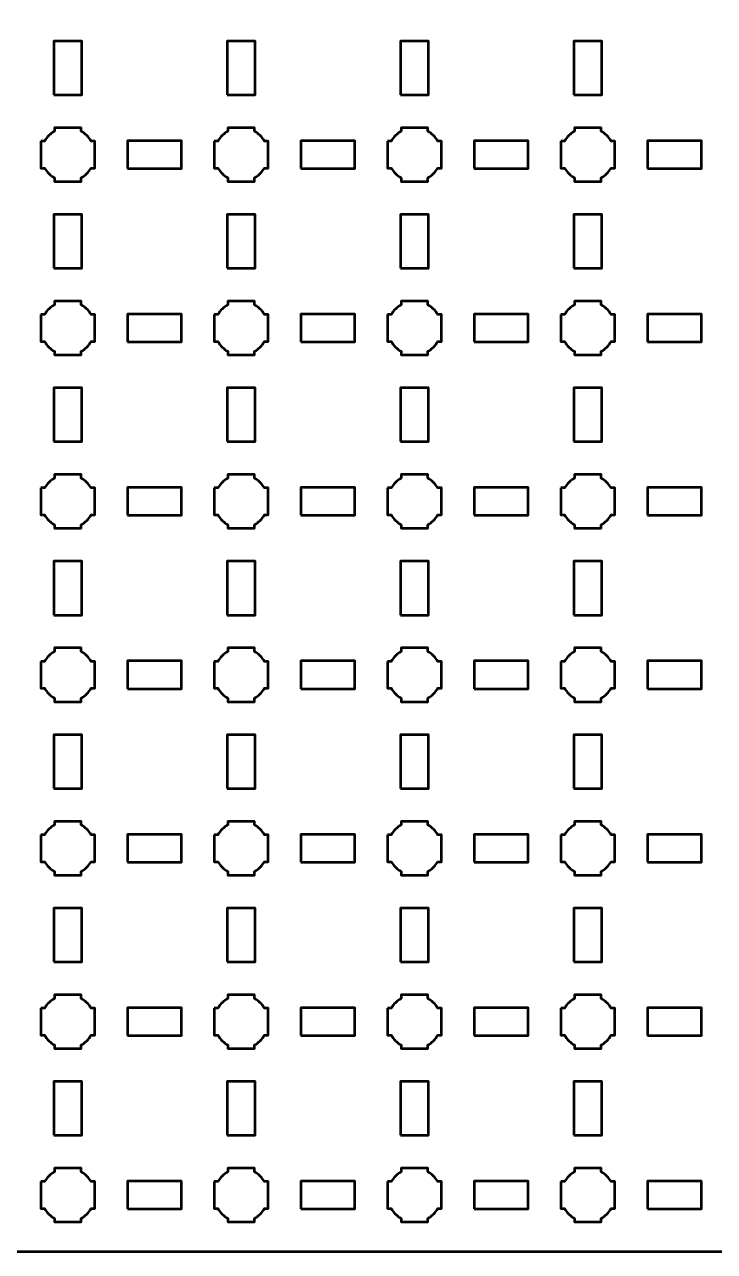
# Model space of a CAD drawing. Header units: centimetres. Extents: x -40.1 to 19.1, y -44.5 to 14.8.
# Drawn here: x 4 to 11.96, y -44.5 to -30.35 of the extents above; entities that cross this region are included whole.
import ezdxf

# ---------------------------------------------------------------- set-up
doc = ezdxf.new("R2010")
doc.units = ezdxf.units.CM
doc.header["$MEASUREMENT"] = 0
doc.layers.add('Layer 1', color=7, linetype='Continuous')

msp = doc.modelspace()

# ---------------------------------------------------------------- linework, layer by layer
at = {"layer": 'Layer 1', "color": 250, "lineweight": 53}
for points in [[(4.34, -31.16), (4.66, -31.16), (4.66, -30.54), (4.34, -30.54), (4.34, -31.16)], [(6.34, -31.16), (6.66, -31.16), (6.66, -30.54), (6.34, -30.54), (6.34, -31.16)], [(8.34, -31.16), (8.66, -31.16), (8.66, -30.54), (8.34, -30.54), (8.34, -31.16)], [(10.34, -31.16), (10.66, -31.16), (10.66, -30.54), (10.34, -30.54), (10.34, -31.16)], [(5.19, -32.01), (5.81, -32.01), (5.81, -31.69), (5.19, -31.69), (5.19, -32.01)], [(7.19, -32.01), (7.81, -32.01), (7.81, -31.69), (7.19, -31.69), (7.19, -32.01)], [(9.19, -32.01), (9.81, -32.01), (9.81, -31.69), (9.19, -31.69), (9.19, -32.01)], [(11.19, -32.01), (11.81, -32.01), (11.81, -31.69), (11.19, -31.69), (11.19, -32.01)], [(4.34, -33.16), (4.66, -33.16), (4.66, -32.54), (4.34, -32.54), (4.34, -33.16)], [(6.34, -33.16), (6.66, -33.16), (6.66, -32.54), (6.34, -32.54), (6.34, -33.16)], [(8.34, -33.16), (8.66, -33.16), (8.66, -32.54), (8.34, -32.54), (8.34, -33.16)], [(10.34, -33.16), (10.66, -33.16), (10.66, -32.54), (10.34, -32.54), (10.34, -33.16)], [(5.19, -34.01), (5.81, -34.01), (5.81, -33.69), (5.19, -33.69), (5.19, -34.01)], [(7.19, -34.01), (7.81, -34.01), (7.81, -33.69), (7.19, -33.69), (7.19, -34.01)], [(9.19, -34.01), (9.81, -34.01), (9.81, -33.69), (9.19, -33.69), (9.19, -34.01)], [(11.19, -34.01), (11.81, -34.01), (11.81, -33.69), (11.19, -33.69), (11.19, -34.01)], [(4.34, -35.16), (4.66, -35.16), (4.66, -34.54), (4.34, -34.54), (4.34, -35.16)], [(6.34, -35.16), (6.66, -35.16), (6.66, -34.54), (6.34, -34.54), (6.34, -35.16)], [(8.34, -35.16), (8.66, -35.16), (8.66, -34.54), (8.34, -34.54), (8.34, -35.16)], [(10.34, -35.16), (10.66, -35.16), (10.66, -34.54), (10.34, -34.54), (10.34, -35.16)], [(5.19, -36.01), (5.81, -36.01), (5.81, -35.69), (5.19, -35.69), (5.19, -36.01)], [(7.19, -36.01), (7.81, -36.01), (7.81, -35.69), (7.19, -35.69), (7.19, -36.01)], [(9.19, -36.01), (9.81, -36.01), (9.81, -35.69), (9.19, -35.69), (9.19, -36.01)], [(11.19, -36.01), (11.81, -36.01), (11.81, -35.69), (11.19, -35.69), (11.19, -36.01)], [(4.34, -37.16), (4.66, -37.16), (4.66, -36.54), (4.34, -36.54), (4.34, -37.16)], [(6.34, -37.16), (6.66, -37.16), (6.66, -36.54), (6.34, -36.54), (6.34, -37.16)], [(8.34, -37.16), (8.66, -37.16), (8.66, -36.54), (8.34, -36.54), (8.34, -37.16)], [(10.34, -37.16), (10.66, -37.16), (10.66, -36.54), (10.34, -36.54), (10.34, -37.16)], [(5.19, -38.01), (5.81, -38.01), (5.81, -37.69), (5.19, -37.69), (5.19, -38.01)], [(7.19, -38.01), (7.81, -38.01), (7.81, -37.69), (7.19, -37.69), (7.19, -38.01)], [(9.19, -38.01), (9.81, -38.01), (9.81, -37.69), (9.19, -37.69), (9.19, -38.01)], [(11.19, -38.01), (11.81, -38.01), (11.81, -37.69), (11.19, -37.69), (11.19, -38.01)], [(4.34, -39.16), (4.66, -39.16), (4.66, -38.54), (4.34, -38.54), (4.34, -39.16)], [(6.34, -39.16), (6.66, -39.16), (6.66, -38.54), (6.34, -38.54), (6.34, -39.16)], [(8.34, -39.16), (8.66, -39.16), (8.66, -38.54), (8.34, -38.54), (8.34, -39.16)], [(10.34, -39.16), (10.66, -39.16), (10.66, -38.54), (10.34, -38.54), (10.34, -39.16)], [(5.19, -40.01), (5.81, -40.01), (5.81, -39.69), (5.19, -39.69), (5.19, -40.01)], [(7.19, -40.01), (7.81, -40.01), (7.81, -39.69), (7.19, -39.69), (7.19, -40.01)], [(9.19, -40.01), (9.81, -40.01), (9.81, -39.69), (9.19, -39.69), (9.19, -40.01)], [(11.19, -40.01), (11.81, -40.01), (11.81, -39.69), (11.19, -39.69), (11.19, -40.01)], [(4.34, -41.16), (4.66, -41.16), (4.66, -40.54), (4.34, -40.54), (4.34, -41.16)], [(6.34, -41.16), (6.66, -41.16), (6.66, -40.54), (6.34, -40.54), (6.34, -41.16)], [(8.34, -41.16), (8.66, -41.16), (8.66, -40.54), (8.34, -40.54), (8.34, -41.16)], [(10.34, -41.16), (10.66, -41.16), (10.66, -40.54), (10.34, -40.54), (10.34, -41.16)], [(5.19, -42.01), (5.81, -42.01), (5.81, -41.69), (5.19, -41.69), (5.19, -42.01)], [(7.19, -42.01), (7.81, -42.01), (7.81, -41.69), (7.19, -41.69), (7.19, -42.01)], [(9.19, -42.01), (9.81, -42.01), (9.81, -41.69), (9.19, -41.69), (9.19, -42.01)], [(11.19, -42.01), (11.81, -42.01), (11.81, -41.69), (11.19, -41.69), (11.19, -42.01)], [(4.34, -43.16), (4.66, -43.16), (4.66, -42.54), (4.34, -42.54), (4.34, -43.16)], [(6.34, -43.16), (6.66, -43.16), (6.66, -42.54), (6.34, -42.54), (6.34, -43.16)], [(8.34, -43.16), (8.66, -43.16), (8.66, -42.54), (8.34, -42.54), (8.34, -43.16)], [(10.34, -43.16), (10.66, -43.16), (10.66, -42.54), (10.34, -42.54), (10.34, -43.16)], [(5.19, -44.01), (5.81, -44.01), (5.81, -43.69), (5.19, -43.69), (5.19, -44.01)], [(7.19, -44.01), (7.81, -44.01), (7.81, -43.69), (7.19, -43.69), (7.19, -44.01)], [(9.19, -44.01), (9.81, -44.01), (9.81, -43.69), (9.19, -43.69), (9.19, -44.01)], [(11.19, -44.01), (11.81, -44.01), (11.81, -43.69), (11.19, -43.69), (11.19, -44.01)]]:
    msp.add_lwpolyline(points, close=True, dxfattribs=at)
msp.add_open_spline([(-40.15, -44), (-40.15, -44), (-40.15, 14.3), (-40.15, 14.3), (-40.15, 14.3), (-40.15, 14.57609), (-39.92609, 14.8), (-39.65, 14.8), (-39.65, 14.8), (-39.65, 14.8), (18.65, 14.8), (18.65, 14.8), (18.65, 14.8), (18.92609, 14.8), (19.15, 14.57609), (19.15, 14.3), (19.15, 14.3), (19.15, 14.3), (19.15, -44), (19.15, -44), (19.15, -44), (19.15, -44.27609), (18.92609, -44.5), (18.65, -44.5), (18.65, -44.5), (18.65, -44.5), (-39.65, -44.5), (-39.65, -44.5), (-39.65, -44.5), (-39.92609, -44.5), (-40.15, -44.27609), (-40.15, -44)], degree=3, knots=[0, 0, 0, 0, 0.125, 0.125, 0.125, 0.125, 0.25, 0.25, 0.25, 0.25, 0.375, 0.375, 0.375, 0.375, 0.5, 0.5, 0.5, 0.5, 0.625, 0.625, 0.625, 0.625, 0.75, 0.75, 0.75, 0.75, 0.875, 0.875, 0.875, 0.875, 1, 1, 1, 1], dxfattribs=at)
at = {"layer": 'Layer 1', "lineweight": 53}
for points in [[(4.19, -31.695), (4.19, -31.695), (4.23149, -31.695), (4.23149, -31.695), (4.23149, -31.695), (4.25872, -31.64795), (4.29795, -31.60872), (4.345, -31.58149), (4.345, -31.58149), (4.345, -31.58149), (4.345, -31.54), (4.345, -31.54), (4.345, -31.54), (4.345, -31.54), (4.5, -31.54), (4.5, -31.54), (4.5, -31.54), (4.5, -31.54), (4.655, -31.54), (4.655, -31.54), (4.655, -31.54), (4.655, -31.54), (4.655, -31.58149), (4.655, -31.58149), (4.655, -31.58149), (4.70205, -31.60872), (4.74128, -31.64795), (4.76851, -31.695), (4.76851, -31.695), (4.76851, -31.695), (4.81, -31.695), (4.81, -31.695), (4.81, -31.695), (4.81, -31.695), (4.81, -31.85), (4.81, -31.85), (4.81, -31.85), (4.81, -31.85), (4.81, -32.005), (4.81, -32.005), (4.81, -32.005), (4.81, -32.005), (4.76851, -32.005), (4.76851, -32.005), (4.76851, -32.005), (4.74128, -32.05205), (4.70205, -32.09128), (4.655, -32.11851), (4.655, -32.11851), (4.655, -32.11851), (4.655, -32.16), (4.655, -32.16), (4.655, -32.16), (4.655, -32.16), (4.5, -32.16), (4.5, -32.16), (4.5, -32.16), (4.5, -32.16), (4.345, -32.16), (4.345, -32.16), (4.345, -32.16), (4.345, -32.16), (4.345, -32.11851), (4.345, -32.11851), (4.345, -32.11851), (4.29795, -32.09128), (4.25872, -32.05205), (4.23149, -32.005), (4.23149, -32.005), (4.23149, -32.005), (4.19, -32.005), (4.19, -32.005), (4.19, -32.005), (4.19, -32.005), (4.19, -31.85), (4.19, -31.85), (4.19, -31.85), (4.19, -31.85), (4.19, -31.695), (4.19, -31.695)], [(6.19, -31.695), (6.19, -31.695), (6.23149, -31.695), (6.23149, -31.695), (6.23149, -31.695), (6.25872, -31.64795), (6.29795, -31.60872), (6.345, -31.58149), (6.345, -31.58149), (6.345, -31.58149), (6.345, -31.54), (6.345, -31.54), (6.345, -31.54), (6.345, -31.54), (6.5, -31.54), (6.5, -31.54), (6.5, -31.54), (6.5, -31.54), (6.655, -31.54), (6.655, -31.54), (6.655, -31.54), (6.655, -31.54), (6.655, -31.58149), (6.655, -31.58149), (6.655, -31.58149), (6.70205, -31.60872), (6.74128, -31.64795), (6.76851, -31.695), (6.76851, -31.695), (6.76851, -31.695), (6.81, -31.695), (6.81, -31.695), (6.81, -31.695), (6.81, -31.695), (6.81, -31.85), (6.81, -31.85), (6.81, -31.85), (6.81, -31.85), (6.81, -32.005), (6.81, -32.005), (6.81, -32.005), (6.81, -32.005), (6.76851, -32.005), (6.76851, -32.005), (6.76851, -32.005), (6.74128, -32.05205), (6.70205, -32.09128), (6.655, -32.11851), (6.655, -32.11851), (6.655, -32.11851), (6.655, -32.16), (6.655, -32.16), (6.655, -32.16), (6.655, -32.16), (6.5, -32.16), (6.5, -32.16), (6.5, -32.16), (6.5, -32.16), (6.345, -32.16), (6.345, -32.16), (6.345, -32.16), (6.345, -32.16), (6.345, -32.11851), (6.345, -32.11851), (6.345, -32.11851), (6.29795, -32.09128), (6.25872, -32.05205), (6.23149, -32.005), (6.23149, -32.005), (6.23149, -32.005), (6.19, -32.005), (6.19, -32.005), (6.19, -32.005), (6.19, -32.005), (6.19, -31.85), (6.19, -31.85), (6.19, -31.85), (6.19, -31.85), (6.19, -31.695), (6.19, -31.695)], [(8.19, -31.695), (8.19, -31.695), (8.23149, -31.695), (8.23149, -31.695), (8.23149, -31.695), (8.25872, -31.64795), (8.29795, -31.60872), (8.345, -31.58149), (8.345, -31.58149), (8.345, -31.58149), (8.345, -31.54), (8.345, -31.54), (8.345, -31.54), (8.345, -31.54), (8.5, -31.54), (8.5, -31.54), (8.5, -31.54), (8.5, -31.54), (8.655, -31.54), (8.655, -31.54), (8.655, -31.54), (8.655, -31.54), (8.655, -31.58149), (8.655, -31.58149), (8.655, -31.58149), (8.70205, -31.60872), (8.74128, -31.64795), (8.76851, -31.695), (8.76851, -31.695), (8.76851, -31.695), (8.81, -31.695), (8.81, -31.695), (8.81, -31.695), (8.81, -31.695), (8.81, -31.85), (8.81, -31.85), (8.81, -31.85), (8.81, -31.85), (8.81, -32.005), (8.81, -32.005), (8.81, -32.005), (8.81, -32.005), (8.76851, -32.005), (8.76851, -32.005), (8.76851, -32.005), (8.74128, -32.05205), (8.70205, -32.09128), (8.655, -32.11851), (8.655, -32.11851), (8.655, -32.11851), (8.655, -32.16), (8.655, -32.16), (8.655, -32.16), (8.655, -32.16), (8.5, -32.16), (8.5, -32.16), (8.5, -32.16), (8.5, -32.16), (8.345, -32.16), (8.345, -32.16), (8.345, -32.16), (8.345, -32.16), (8.345, -32.11851), (8.345, -32.11851), (8.345, -32.11851), (8.29795, -32.09128), (8.25872, -32.05205), (8.23149, -32.005), (8.23149, -32.005), (8.23149, -32.005), (8.19, -32.005), (8.19, -32.005), (8.19, -32.005), (8.19, -32.005), (8.19, -31.85), (8.19, -31.85), (8.19, -31.85), (8.19, -31.85), (8.19, -31.695), (8.19, -31.695)], [(10.19, -31.695), (10.19, -31.695), (10.23149, -31.695), (10.23149, -31.695), (10.23149, -31.695), (10.25872, -31.64795), (10.29795, -31.60872), (10.345, -31.58149), (10.345, -31.58149), (10.345, -31.58149), (10.345, -31.54), (10.345, -31.54), (10.345, -31.54), (10.345, -31.54), (10.5, -31.54), (10.5, -31.54), (10.5, -31.54), (10.5, -31.54), (10.655, -31.54), (10.655, -31.54), (10.655, -31.54), (10.655, -31.54), (10.655, -31.58149), (10.655, -31.58149), (10.655, -31.58149), (10.70205, -31.60872), (10.74128, -31.64795), (10.76851, -31.695), (10.76851, -31.695), (10.76851, -31.695), (10.81, -31.695), (10.81, -31.695), (10.81, -31.695), (10.81, -31.695), (10.81, -31.85), (10.81, -31.85), (10.81, -31.85), (10.81, -31.85), (10.81, -32.005), (10.81, -32.005), (10.81, -32.005), (10.81, -32.005), (10.76851, -32.005), (10.76851, -32.005), (10.76851, -32.005), (10.74128, -32.05205), (10.70205, -32.09128), (10.655, -32.11851), (10.655, -32.11851), (10.655, -32.11851), (10.655, -32.16), (10.655, -32.16), (10.655, -32.16), (10.655, -32.16), (10.5, -32.16), (10.5, -32.16), (10.5, -32.16), (10.5, -32.16), (10.345, -32.16), (10.345, -32.16), (10.345, -32.16), (10.345, -32.16), (10.345, -32.11851), (10.345, -32.11851), (10.345, -32.11851), (10.29795, -32.09128), (10.25872, -32.05205), (10.23149, -32.005), (10.23149, -32.005), (10.23149, -32.005), (10.19, -32.005), (10.19, -32.005), (10.19, -32.005), (10.19, -32.005), (10.19, -31.85), (10.19, -31.85), (10.19, -31.85), (10.19, -31.85), (10.19, -31.695), (10.19, -31.695)], [(4.19, -33.695), (4.19, -33.695), (4.23149, -33.695), (4.23149, -33.695), (4.23149, -33.695), (4.25872, -33.64795), (4.29795, -33.60872), (4.345, -33.58149), (4.345, -33.58149), (4.345, -33.58149), (4.345, -33.54), (4.345, -33.54), (4.345, -33.54), (4.345, -33.54), (4.5, -33.54), (4.5, -33.54), (4.5, -33.54), (4.5, -33.54), (4.655, -33.54), (4.655, -33.54), (4.655, -33.54), (4.655, -33.54), (4.655, -33.58149), (4.655, -33.58149), (4.655, -33.58149), (4.70205, -33.60872), (4.74128, -33.64795), (4.76851, -33.695), (4.76851, -33.695), (4.76851, -33.695), (4.81, -33.695), (4.81, -33.695), (4.81, -33.695), (4.81, -33.695), (4.81, -33.85), (4.81, -33.85), (4.81, -33.85), (4.81, -33.85), (4.81, -34.005), (4.81, -34.005), (4.81, -34.005), (4.81, -34.005), (4.76851, -34.005), (4.76851, -34.005), (4.76851, -34.005), (4.74128, -34.05205), (4.70205, -34.09128), (4.655, -34.11851), (4.655, -34.11851), (4.655, -34.11851), (4.655, -34.16), (4.655, -34.16), (4.655, -34.16), (4.655, -34.16), (4.5, -34.16), (4.5, -34.16), (4.5, -34.16), (4.5, -34.16), (4.345, -34.16), (4.345, -34.16), (4.345, -34.16), (4.345, -34.16), (4.345, -34.11851), (4.345, -34.11851), (4.345, -34.11851), (4.29795, -34.09128), (4.25872, -34.05205), (4.23149, -34.005), (4.23149, -34.005), (4.23149, -34.005), (4.19, -34.005), (4.19, -34.005), (4.19, -34.005), (4.19, -34.005), (4.19, -33.85), (4.19, -33.85), (4.19, -33.85), (4.19, -33.85), (4.19, -33.695), (4.19, -33.695)], [(6.19, -33.695), (6.19, -33.695), (6.23149, -33.695), (6.23149, -33.695), (6.23149, -33.695), (6.25872, -33.64795), (6.29795, -33.60872), (6.345, -33.58149), (6.345, -33.58149), (6.345, -33.58149), (6.345, -33.54), (6.345, -33.54), (6.345, -33.54), (6.345, -33.54), (6.5, -33.54), (6.5, -33.54), (6.5, -33.54), (6.5, -33.54), (6.655, -33.54), (6.655, -33.54), (6.655, -33.54), (6.655, -33.54), (6.655, -33.58149), (6.655, -33.58149), (6.655, -33.58149), (6.70205, -33.60872), (6.74128, -33.64795), (6.76851, -33.695), (6.76851, -33.695), (6.76851, -33.695), (6.81, -33.695), (6.81, -33.695), (6.81, -33.695), (6.81, -33.695), (6.81, -33.85), (6.81, -33.85), (6.81, -33.85), (6.81, -33.85), (6.81, -34.005), (6.81, -34.005), (6.81, -34.005), (6.81, -34.005), (6.76851, -34.005), (6.76851, -34.005), (6.76851, -34.005), (6.74128, -34.05205), (6.70205, -34.09128), (6.655, -34.11851), (6.655, -34.11851), (6.655, -34.11851), (6.655, -34.16), (6.655, -34.16), (6.655, -34.16), (6.655, -34.16), (6.5, -34.16), (6.5, -34.16), (6.5, -34.16), (6.5, -34.16), (6.345, -34.16), (6.345, -34.16), (6.345, -34.16), (6.345, -34.16), (6.345, -34.11851), (6.345, -34.11851), (6.345, -34.11851), (6.29795, -34.09128), (6.25872, -34.05205), (6.23149, -34.005), (6.23149, -34.005), (6.23149, -34.005), (6.19, -34.005), (6.19, -34.005), (6.19, -34.005), (6.19, -34.005), (6.19, -33.85), (6.19, -33.85), (6.19, -33.85), (6.19, -33.85), (6.19, -33.695), (6.19, -33.695)], [(8.19, -33.695), (8.19, -33.695), (8.23149, -33.695), (8.23149, -33.695), (8.23149, -33.695), (8.25872, -33.64795), (8.29795, -33.60872), (8.345, -33.58149), (8.345, -33.58149), (8.345, -33.58149), (8.345, -33.54), (8.345, -33.54), (8.345, -33.54), (8.345, -33.54), (8.5, -33.54), (8.5, -33.54), (8.5, -33.54), (8.5, -33.54), (8.655, -33.54), (8.655, -33.54), (8.655, -33.54), (8.655, -33.54), (8.655, -33.58149), (8.655, -33.58149), (8.655, -33.58149), (8.70205, -33.60872), (8.74128, -33.64795), (8.76851, -33.695), (8.76851, -33.695), (8.76851, -33.695), (8.81, -33.695), (8.81, -33.695), (8.81, -33.695), (8.81, -33.695), (8.81, -33.85), (8.81, -33.85), (8.81, -33.85), (8.81, -33.85), (8.81, -34.005), (8.81, -34.005), (8.81, -34.005), (8.81, -34.005), (8.76851, -34.005), (8.76851, -34.005), (8.76851, -34.005), (8.74128, -34.05205), (8.70205, -34.09128), (8.655, -34.11851), (8.655, -34.11851), (8.655, -34.11851), (8.655, -34.16), (8.655, -34.16), (8.655, -34.16), (8.655, -34.16), (8.5, -34.16), (8.5, -34.16), (8.5, -34.16), (8.5, -34.16), (8.345, -34.16), (8.345, -34.16), (8.345, -34.16), (8.345, -34.16), (8.345, -34.11851), (8.345, -34.11851), (8.345, -34.11851), (8.29795, -34.09128), (8.25872, -34.05205), (8.23149, -34.005), (8.23149, -34.005), (8.23149, -34.005), (8.19, -34.005), (8.19, -34.005), (8.19, -34.005), (8.19, -34.005), (8.19, -33.85), (8.19, -33.85), (8.19, -33.85), (8.19, -33.85), (8.19, -33.695), (8.19, -33.695)], [(10.19, -33.695), (10.19, -33.695), (10.23149, -33.695), (10.23149, -33.695), (10.23149, -33.695), (10.25872, -33.64795), (10.29795, -33.60872), (10.345, -33.58149), (10.345, -33.58149), (10.345, -33.58149), (10.345, -33.54), (10.345, -33.54), (10.345, -33.54), (10.345, -33.54), (10.5, -33.54), (10.5, -33.54), (10.5, -33.54), (10.5, -33.54), (10.655, -33.54), (10.655, -33.54), (10.655, -33.54), (10.655, -33.54), (10.655, -33.58149), (10.655, -33.58149), (10.655, -33.58149), (10.70205, -33.60872), (10.74128, -33.64795), (10.76851, -33.695), (10.76851, -33.695), (10.76851, -33.695), (10.81, -33.695), (10.81, -33.695), (10.81, -33.695), (10.81, -33.695), (10.81, -33.85), (10.81, -33.85), (10.81, -33.85), (10.81, -33.85), (10.81, -34.005), (10.81, -34.005), (10.81, -34.005), (10.81, -34.005), (10.76851, -34.005), (10.76851, -34.005), (10.76851, -34.005), (10.74128, -34.05205), (10.70205, -34.09128), (10.655, -34.11851), (10.655, -34.11851), (10.655, -34.11851), (10.655, -34.16), (10.655, -34.16), (10.655, -34.16), (10.655, -34.16), (10.5, -34.16), (10.5, -34.16), (10.5, -34.16), (10.5, -34.16), (10.345, -34.16), (10.345, -34.16), (10.345, -34.16), (10.345, -34.16), (10.345, -34.11851), (10.345, -34.11851), (10.345, -34.11851), (10.29795, -34.09128), (10.25872, -34.05205), (10.23149, -34.005), (10.23149, -34.005), (10.23149, -34.005), (10.19, -34.005), (10.19, -34.005), (10.19, -34.005), (10.19, -34.005), (10.19, -33.85), (10.19, -33.85), (10.19, -33.85), (10.19, -33.85), (10.19, -33.695), (10.19, -33.695)], [(4.19, -35.695), (4.19, -35.695), (4.23149, -35.695), (4.23149, -35.695), (4.23149, -35.695), (4.25872, -35.64795), (4.29795, -35.60872), (4.345, -35.58149), (4.345, -35.58149), (4.345, -35.58149), (4.345, -35.54), (4.345, -35.54), (4.345, -35.54), (4.345, -35.54), (4.5, -35.54), (4.5, -35.54), (4.5, -35.54), (4.5, -35.54), (4.655, -35.54), (4.655, -35.54), (4.655, -35.54), (4.655, -35.54), (4.655, -35.58149), (4.655, -35.58149), (4.655, -35.58149), (4.70205, -35.60872), (4.74128, -35.64795), (4.76851, -35.695), (4.76851, -35.695), (4.76851, -35.695), (4.81, -35.695), (4.81, -35.695), (4.81, -35.695), (4.81, -35.695), (4.81, -35.85), (4.81, -35.85), (4.81, -35.85), (4.81, -35.85), (4.81, -36.005), (4.81, -36.005), (4.81, -36.005), (4.81, -36.005), (4.76851, -36.005), (4.76851, -36.005), (4.76851, -36.005), (4.74128, -36.05205), (4.70205, -36.09128), (4.655, -36.11851), (4.655, -36.11851), (4.655, -36.11851), (4.655, -36.16), (4.655, -36.16), (4.655, -36.16), (4.655, -36.16), (4.5, -36.16), (4.5, -36.16), (4.5, -36.16), (4.5, -36.16), (4.345, -36.16), (4.345, -36.16), (4.345, -36.16), (4.345, -36.16), (4.345, -36.11851), (4.345, -36.11851), (4.345, -36.11851), (4.29795, -36.09128), (4.25872, -36.05205), (4.23149, -36.005), (4.23149, -36.005), (4.23149, -36.005), (4.19, -36.005), (4.19, -36.005), (4.19, -36.005), (4.19, -36.005), (4.19, -35.85), (4.19, -35.85), (4.19, -35.85), (4.19, -35.85), (4.19, -35.695), (4.19, -35.695)], [(6.19, -35.695), (6.19, -35.695), (6.23149, -35.695), (6.23149, -35.695), (6.23149, -35.695), (6.25872, -35.64795), (6.29795, -35.60872), (6.345, -35.58149), (6.345, -35.58149), (6.345, -35.58149), (6.345, -35.54), (6.345, -35.54), (6.345, -35.54), (6.345, -35.54), (6.5, -35.54), (6.5, -35.54), (6.5, -35.54), (6.5, -35.54), (6.655, -35.54), (6.655, -35.54), (6.655, -35.54), (6.655, -35.54), (6.655, -35.58149), (6.655, -35.58149), (6.655, -35.58149), (6.70205, -35.60872), (6.74128, -35.64795), (6.76851, -35.695), (6.76851, -35.695), (6.76851, -35.695), (6.81, -35.695), (6.81, -35.695), (6.81, -35.695), (6.81, -35.695), (6.81, -35.85), (6.81, -35.85), (6.81, -35.85), (6.81, -35.85), (6.81, -36.005), (6.81, -36.005), (6.81, -36.005), (6.81, -36.005), (6.76851, -36.005), (6.76851, -36.005), (6.76851, -36.005), (6.74128, -36.05205), (6.70205, -36.09128), (6.655, -36.11851), (6.655, -36.11851), (6.655, -36.11851), (6.655, -36.16), (6.655, -36.16), (6.655, -36.16), (6.655, -36.16), (6.5, -36.16), (6.5, -36.16), (6.5, -36.16), (6.5, -36.16), (6.345, -36.16), (6.345, -36.16), (6.345, -36.16), (6.345, -36.16), (6.345, -36.11851), (6.345, -36.11851), (6.345, -36.11851), (6.29795, -36.09128), (6.25872, -36.05205), (6.23149, -36.005), (6.23149, -36.005), (6.23149, -36.005), (6.19, -36.005), (6.19, -36.005), (6.19, -36.005), (6.19, -36.005), (6.19, -35.85), (6.19, -35.85), (6.19, -35.85), (6.19, -35.85), (6.19, -35.695), (6.19, -35.695)], [(8.19, -35.695), (8.19, -35.695), (8.23149, -35.695), (8.23149, -35.695), (8.23149, -35.695), (8.25872, -35.64795), (8.29795, -35.60872), (8.345, -35.58149), (8.345, -35.58149), (8.345, -35.58149), (8.345, -35.54), (8.345, -35.54), (8.345, -35.54), (8.345, -35.54), (8.5, -35.54), (8.5, -35.54), (8.5, -35.54), (8.5, -35.54), (8.655, -35.54), (8.655, -35.54), (8.655, -35.54), (8.655, -35.54), (8.655, -35.58149), (8.655, -35.58149), (8.655, -35.58149), (8.70205, -35.60872), (8.74128, -35.64795), (8.76851, -35.695), (8.76851, -35.695), (8.76851, -35.695), (8.81, -35.695), (8.81, -35.695), (8.81, -35.695), (8.81, -35.695), (8.81, -35.85), (8.81, -35.85), (8.81, -35.85), (8.81, -35.85), (8.81, -36.005), (8.81, -36.005), (8.81, -36.005), (8.81, -36.005), (8.76851, -36.005), (8.76851, -36.005), (8.76851, -36.005), (8.74128, -36.05205), (8.70205, -36.09128), (8.655, -36.11851), (8.655, -36.11851), (8.655, -36.11851), (8.655, -36.16), (8.655, -36.16), (8.655, -36.16), (8.655, -36.16), (8.5, -36.16), (8.5, -36.16), (8.5, -36.16), (8.5, -36.16), (8.345, -36.16), (8.345, -36.16), (8.345, -36.16), (8.345, -36.16), (8.345, -36.11851), (8.345, -36.11851), (8.345, -36.11851), (8.29795, -36.09128), (8.25872, -36.05205), (8.23149, -36.005), (8.23149, -36.005), (8.23149, -36.005), (8.19, -36.005), (8.19, -36.005), (8.19, -36.005), (8.19, -36.005), (8.19, -35.85), (8.19, -35.85), (8.19, -35.85), (8.19, -35.85), (8.19, -35.695), (8.19, -35.695)], [(10.19, -35.695), (10.19, -35.695), (10.23149, -35.695), (10.23149, -35.695), (10.23149, -35.695), (10.25872, -35.64795), (10.29795, -35.60872), (10.345, -35.58149), (10.345, -35.58149), (10.345, -35.58149), (10.345, -35.54), (10.345, -35.54), (10.345, -35.54), (10.345, -35.54), (10.5, -35.54), (10.5, -35.54), (10.5, -35.54), (10.5, -35.54), (10.655, -35.54), (10.655, -35.54), (10.655, -35.54), (10.655, -35.54), (10.655, -35.58149), (10.655, -35.58149), (10.655, -35.58149), (10.70205, -35.60872), (10.74128, -35.64795), (10.76851, -35.695), (10.76851, -35.695), (10.76851, -35.695), (10.81, -35.695), (10.81, -35.695), (10.81, -35.695), (10.81, -35.695), (10.81, -35.85), (10.81, -35.85), (10.81, -35.85), (10.81, -35.85), (10.81, -36.005), (10.81, -36.005), (10.81, -36.005), (10.81, -36.005), (10.76851, -36.005), (10.76851, -36.005), (10.76851, -36.005), (10.74128, -36.05205), (10.70205, -36.09128), (10.655, -36.11851), (10.655, -36.11851), (10.655, -36.11851), (10.655, -36.16), (10.655, -36.16), (10.655, -36.16), (10.655, -36.16), (10.5, -36.16), (10.5, -36.16), (10.5, -36.16), (10.5, -36.16), (10.345, -36.16), (10.345, -36.16), (10.345, -36.16), (10.345, -36.16), (10.345, -36.11851), (10.345, -36.11851), (10.345, -36.11851), (10.29795, -36.09128), (10.25872, -36.05205), (10.23149, -36.005), (10.23149, -36.005), (10.23149, -36.005), (10.19, -36.005), (10.19, -36.005), (10.19, -36.005), (10.19, -36.005), (10.19, -35.85), (10.19, -35.85), (10.19, -35.85), (10.19, -35.85), (10.19, -35.695), (10.19, -35.695)], [(4.19, -37.695), (4.19, -37.695), (4.23149, -37.695), (4.23149, -37.695), (4.23149, -37.695), (4.25872, -37.64795), (4.29795, -37.60872), (4.345, -37.58149), (4.345, -37.58149), (4.345, -37.58149), (4.345, -37.54), (4.345, -37.54), (4.345, -37.54), (4.345, -37.54), (4.5, -37.54), (4.5, -37.54), (4.5, -37.54), (4.5, -37.54), (4.655, -37.54), (4.655, -37.54), (4.655, -37.54), (4.655, -37.54), (4.655, -37.58149), (4.655, -37.58149), (4.655, -37.58149), (4.70205, -37.60872), (4.74128, -37.64795), (4.76851, -37.695), (4.76851, -37.695), (4.76851, -37.695), (4.81, -37.695), (4.81, -37.695), (4.81, -37.695), (4.81, -37.695), (4.81, -37.85), (4.81, -37.85), (4.81, -37.85), (4.81, -37.85), (4.81, -38.005), (4.81, -38.005), (4.81, -38.005), (4.81, -38.005), (4.76851, -38.005), (4.76851, -38.005), (4.76851, -38.005), (4.74128, -38.05205), (4.70205, -38.09128), (4.655, -38.11851), (4.655, -38.11851), (4.655, -38.11851), (4.655, -38.16), (4.655, -38.16), (4.655, -38.16), (4.655, -38.16), (4.5, -38.16), (4.5, -38.16), (4.5, -38.16), (4.5, -38.16), (4.345, -38.16), (4.345, -38.16), (4.345, -38.16), (4.345, -38.16), (4.345, -38.11851), (4.345, -38.11851), (4.345, -38.11851), (4.29795, -38.09128), (4.25872, -38.05205), (4.23149, -38.005), (4.23149, -38.005), (4.23149, -38.005), (4.19, -38.005), (4.19, -38.005), (4.19, -38.005), (4.19, -38.005), (4.19, -37.85), (4.19, -37.85), (4.19, -37.85), (4.19, -37.85), (4.19, -37.695), (4.19, -37.695)], [(6.19, -37.695), (6.19, -37.695), (6.23149, -37.695), (6.23149, -37.695), (6.23149, -37.695), (6.25872, -37.64795), (6.29795, -37.60872), (6.345, -37.58149), (6.345, -37.58149), (6.345, -37.58149), (6.345, -37.54), (6.345, -37.54), (6.345, -37.54), (6.345, -37.54), (6.5, -37.54), (6.5, -37.54), (6.5, -37.54), (6.5, -37.54), (6.655, -37.54), (6.655, -37.54), (6.655, -37.54), (6.655, -37.54), (6.655, -37.58149), (6.655, -37.58149), (6.655, -37.58149), (6.70205, -37.60872), (6.74128, -37.64795), (6.76851, -37.695), (6.76851, -37.695), (6.76851, -37.695), (6.81, -37.695), (6.81, -37.695), (6.81, -37.695), (6.81, -37.695), (6.81, -37.85), (6.81, -37.85), (6.81, -37.85), (6.81, -37.85), (6.81, -38.005), (6.81, -38.005), (6.81, -38.005), (6.81, -38.005), (6.76851, -38.005), (6.76851, -38.005), (6.76851, -38.005), (6.74128, -38.05205), (6.70205, -38.09128), (6.655, -38.11851), (6.655, -38.11851), (6.655, -38.11851), (6.655, -38.16), (6.655, -38.16), (6.655, -38.16), (6.655, -38.16), (6.5, -38.16), (6.5, -38.16), (6.5, -38.16), (6.5, -38.16), (6.345, -38.16), (6.345, -38.16), (6.345, -38.16), (6.345, -38.16), (6.345, -38.11851), (6.345, -38.11851), (6.345, -38.11851), (6.29795, -38.09128), (6.25872, -38.05205), (6.23149, -38.005), (6.23149, -38.005), (6.23149, -38.005), (6.19, -38.005), (6.19, -38.005), (6.19, -38.005), (6.19, -38.005), (6.19, -37.85), (6.19, -37.85), (6.19, -37.85), (6.19, -37.85), (6.19, -37.695), (6.19, -37.695)], [(8.19, -37.695), (8.19, -37.695), (8.23149, -37.695), (8.23149, -37.695), (8.23149, -37.695), (8.25872, -37.64795), (8.29795, -37.60872), (8.345, -37.58149), (8.345, -37.58149), (8.345, -37.58149), (8.345, -37.54), (8.345, -37.54), (8.345, -37.54), (8.345, -37.54), (8.5, -37.54), (8.5, -37.54), (8.5, -37.54), (8.5, -37.54), (8.655, -37.54), (8.655, -37.54), (8.655, -37.54), (8.655, -37.54), (8.655, -37.58149), (8.655, -37.58149), (8.655, -37.58149), (8.70205, -37.60872), (8.74128, -37.64795), (8.76851, -37.695), (8.76851, -37.695), (8.76851, -37.695), (8.81, -37.695), (8.81, -37.695), (8.81, -37.695), (8.81, -37.695), (8.81, -37.85), (8.81, -37.85), (8.81, -37.85), (8.81, -37.85), (8.81, -38.005), (8.81, -38.005), (8.81, -38.005), (8.81, -38.005), (8.76851, -38.005), (8.76851, -38.005), (8.76851, -38.005), (8.74128, -38.05205), (8.70205, -38.09128), (8.655, -38.11851), (8.655, -38.11851), (8.655, -38.11851), (8.655, -38.16), (8.655, -38.16), (8.655, -38.16), (8.655, -38.16), (8.5, -38.16), (8.5, -38.16), (8.5, -38.16), (8.5, -38.16), (8.345, -38.16), (8.345, -38.16), (8.345, -38.16), (8.345, -38.16), (8.345, -38.11851), (8.345, -38.11851), (8.345, -38.11851), (8.29795, -38.09128), (8.25872, -38.05205), (8.23149, -38.005), (8.23149, -38.005), (8.23149, -38.005), (8.19, -38.005), (8.19, -38.005), (8.19, -38.005), (8.19, -38.005), (8.19, -37.85), (8.19, -37.85), (8.19, -37.85), (8.19, -37.85), (8.19, -37.695), (8.19, -37.695)], [(10.19, -37.695), (10.19, -37.695), (10.23149, -37.695), (10.23149, -37.695), (10.23149, -37.695), (10.25872, -37.64795), (10.29795, -37.60872), (10.345, -37.58149), (10.345, -37.58149), (10.345, -37.58149), (10.345, -37.54), (10.345, -37.54), (10.345, -37.54), (10.345, -37.54), (10.5, -37.54), (10.5, -37.54), (10.5, -37.54), (10.5, -37.54), (10.655, -37.54), (10.655, -37.54), (10.655, -37.54), (10.655, -37.54), (10.655, -37.58149), (10.655, -37.58149), (10.655, -37.58149), (10.70205, -37.60872), (10.74128, -37.64795), (10.76851, -37.695), (10.76851, -37.695), (10.76851, -37.695), (10.81, -37.695), (10.81, -37.695), (10.81, -37.695), (10.81, -37.695), (10.81, -37.85), (10.81, -37.85), (10.81, -37.85), (10.81, -37.85), (10.81, -38.005), (10.81, -38.005), (10.81, -38.005), (10.81, -38.005), (10.76851, -38.005), (10.76851, -38.005), (10.76851, -38.005), (10.74128, -38.05205), (10.70205, -38.09128), (10.655, -38.11851), (10.655, -38.11851), (10.655, -38.11851), (10.655, -38.16), (10.655, -38.16), (10.655, -38.16), (10.655, -38.16), (10.5, -38.16), (10.5, -38.16), (10.5, -38.16), (10.5, -38.16), (10.345, -38.16), (10.345, -38.16), (10.345, -38.16), (10.345, -38.16), (10.345, -38.11851), (10.345, -38.11851), (10.345, -38.11851), (10.29795, -38.09128), (10.25872, -38.05205), (10.23149, -38.005), (10.23149, -38.005), (10.23149, -38.005), (10.19, -38.005), (10.19, -38.005), (10.19, -38.005), (10.19, -38.005), (10.19, -37.85), (10.19, -37.85), (10.19, -37.85), (10.19, -37.85), (10.19, -37.695), (10.19, -37.695)], [(4.19, -39.695), (4.19, -39.695), (4.23149, -39.695), (4.23149, -39.695), (4.23149, -39.695), (4.25872, -39.64795), (4.29795, -39.60872), (4.345, -39.58149), (4.345, -39.58149), (4.345, -39.58149), (4.345, -39.54), (4.345, -39.54), (4.345, -39.54), (4.345, -39.54), (4.5, -39.54), (4.5, -39.54), (4.5, -39.54), (4.5, -39.54), (4.655, -39.54), (4.655, -39.54), (4.655, -39.54), (4.655, -39.54), (4.655, -39.58149), (4.655, -39.58149), (4.655, -39.58149), (4.70205, -39.60872), (4.74128, -39.64795), (4.76851, -39.695), (4.76851, -39.695), (4.76851, -39.695), (4.81, -39.695), (4.81, -39.695), (4.81, -39.695), (4.81, -39.695), (4.81, -39.85), (4.81, -39.85), (4.81, -39.85), (4.81, -39.85), (4.81, -40.005), (4.81, -40.005), (4.81, -40.005), (4.81, -40.005), (4.76851, -40.005), (4.76851, -40.005), (4.76851, -40.005), (4.74128, -40.05205), (4.70205, -40.09128), (4.655, -40.11851), (4.655, -40.11851), (4.655, -40.11851), (4.655, -40.16), (4.655, -40.16), (4.655, -40.16), (4.655, -40.16), (4.5, -40.16), (4.5, -40.16), (4.5, -40.16), (4.5, -40.16), (4.345, -40.16), (4.345, -40.16), (4.345, -40.16), (4.345, -40.16), (4.345, -40.11851), (4.345, -40.11851), (4.345, -40.11851), (4.29795, -40.09128), (4.25872, -40.05205), (4.23149, -40.005), (4.23149, -40.005), (4.23149, -40.005), (4.19, -40.005), (4.19, -40.005), (4.19, -40.005), (4.19, -40.005), (4.19, -39.85), (4.19, -39.85), (4.19, -39.85), (4.19, -39.85), (4.19, -39.695), (4.19, -39.695)], [(6.19, -39.695), (6.19, -39.695), (6.23149, -39.695), (6.23149, -39.695), (6.23149, -39.695), (6.25872, -39.64795), (6.29795, -39.60872), (6.345, -39.58149), (6.345, -39.58149), (6.345, -39.58149), (6.345, -39.54), (6.345, -39.54), (6.345, -39.54), (6.345, -39.54), (6.5, -39.54), (6.5, -39.54), (6.5, -39.54), (6.5, -39.54), (6.655, -39.54), (6.655, -39.54), (6.655, -39.54), (6.655, -39.54), (6.655, -39.58149), (6.655, -39.58149), (6.655, -39.58149), (6.70205, -39.60872), (6.74128, -39.64795), (6.76851, -39.695), (6.76851, -39.695), (6.76851, -39.695), (6.81, -39.695), (6.81, -39.695), (6.81, -39.695), (6.81, -39.695), (6.81, -39.85), (6.81, -39.85), (6.81, -39.85), (6.81, -39.85), (6.81, -40.005), (6.81, -40.005), (6.81, -40.005), (6.81, -40.005), (6.76851, -40.005), (6.76851, -40.005), (6.76851, -40.005), (6.74128, -40.05205), (6.70205, -40.09128), (6.655, -40.11851), (6.655, -40.11851), (6.655, -40.11851), (6.655, -40.16), (6.655, -40.16), (6.655, -40.16), (6.655, -40.16), (6.5, -40.16), (6.5, -40.16), (6.5, -40.16), (6.5, -40.16), (6.345, -40.16), (6.345, -40.16), (6.345, -40.16), (6.345, -40.16), (6.345, -40.11851), (6.345, -40.11851), (6.345, -40.11851), (6.29795, -40.09128), (6.25872, -40.05205), (6.23149, -40.005), (6.23149, -40.005), (6.23149, -40.005), (6.19, -40.005), (6.19, -40.005), (6.19, -40.005), (6.19, -40.005), (6.19, -39.85), (6.19, -39.85), (6.19, -39.85), (6.19, -39.85), (6.19, -39.695), (6.19, -39.695)], [(8.19, -39.695), (8.19, -39.695), (8.23149, -39.695), (8.23149, -39.695), (8.23149, -39.695), (8.25872, -39.64795), (8.29795, -39.60872), (8.345, -39.58149), (8.345, -39.58149), (8.345, -39.58149), (8.345, -39.54), (8.345, -39.54), (8.345, -39.54), (8.345, -39.54), (8.5, -39.54), (8.5, -39.54), (8.5, -39.54), (8.5, -39.54), (8.655, -39.54), (8.655, -39.54), (8.655, -39.54), (8.655, -39.54), (8.655, -39.58149), (8.655, -39.58149), (8.655, -39.58149), (8.70205, -39.60872), (8.74128, -39.64795), (8.76851, -39.695), (8.76851, -39.695), (8.76851, -39.695), (8.81, -39.695), (8.81, -39.695), (8.81, -39.695), (8.81, -39.695), (8.81, -39.85), (8.81, -39.85), (8.81, -39.85), (8.81, -39.85), (8.81, -40.005), (8.81, -40.005), (8.81, -40.005), (8.81, -40.005), (8.76851, -40.005), (8.76851, -40.005), (8.76851, -40.005), (8.74128, -40.05205), (8.70205, -40.09128), (8.655, -40.11851), (8.655, -40.11851), (8.655, -40.11851), (8.655, -40.16), (8.655, -40.16), (8.655, -40.16), (8.655, -40.16), (8.5, -40.16), (8.5, -40.16), (8.5, -40.16), (8.5, -40.16), (8.345, -40.16), (8.345, -40.16), (8.345, -40.16), (8.345, -40.16), (8.345, -40.11851), (8.345, -40.11851), (8.345, -40.11851), (8.29795, -40.09128), (8.25872, -40.05205), (8.23149, -40.005), (8.23149, -40.005), (8.23149, -40.005), (8.19, -40.005), (8.19, -40.005), (8.19, -40.005), (8.19, -40.005), (8.19, -39.85), (8.19, -39.85), (8.19, -39.85), (8.19, -39.85), (8.19, -39.695), (8.19, -39.695)], [(10.19, -39.695), (10.19, -39.695), (10.23149, -39.695), (10.23149, -39.695), (10.23149, -39.695), (10.25872, -39.64795), (10.29795, -39.60872), (10.345, -39.58149), (10.345, -39.58149), (10.345, -39.58149), (10.345, -39.54), (10.345, -39.54), (10.345, -39.54), (10.345, -39.54), (10.5, -39.54), (10.5, -39.54), (10.5, -39.54), (10.5, -39.54), (10.655, -39.54), (10.655, -39.54), (10.655, -39.54), (10.655, -39.54), (10.655, -39.58149), (10.655, -39.58149), (10.655, -39.58149), (10.70205, -39.60872), (10.74128, -39.64795), (10.76851, -39.695), (10.76851, -39.695), (10.76851, -39.695), (10.81, -39.695), (10.81, -39.695), (10.81, -39.695), (10.81, -39.695), (10.81, -39.85), (10.81, -39.85), (10.81, -39.85), (10.81, -39.85), (10.81, -40.005), (10.81, -40.005), (10.81, -40.005), (10.81, -40.005), (10.76851, -40.005), (10.76851, -40.005), (10.76851, -40.005), (10.74128, -40.05205), (10.70205, -40.09128), (10.655, -40.11851), (10.655, -40.11851), (10.655, -40.11851), (10.655, -40.16), (10.655, -40.16), (10.655, -40.16), (10.655, -40.16), (10.5, -40.16), (10.5, -40.16), (10.5, -40.16), (10.5, -40.16), (10.345, -40.16), (10.345, -40.16), (10.345, -40.16), (10.345, -40.16), (10.345, -40.11851), (10.345, -40.11851), (10.345, -40.11851), (10.29795, -40.09128), (10.25872, -40.05205), (10.23149, -40.005), (10.23149, -40.005), (10.23149, -40.005), (10.19, -40.005), (10.19, -40.005), (10.19, -40.005), (10.19, -40.005), (10.19, -39.85), (10.19, -39.85), (10.19, -39.85), (10.19, -39.85), (10.19, -39.695), (10.19, -39.695)], [(4.19, -41.695), (4.19, -41.695), (4.23149, -41.695), (4.23149, -41.695), (4.23149, -41.695), (4.25872, -41.64795), (4.29795, -41.60872), (4.345, -41.58149), (4.345, -41.58149), (4.345, -41.58149), (4.345, -41.54), (4.345, -41.54), (4.345, -41.54), (4.345, -41.54), (4.5, -41.54), (4.5, -41.54), (4.5, -41.54), (4.5, -41.54), (4.655, -41.54), (4.655, -41.54), (4.655, -41.54), (4.655, -41.54), (4.655, -41.58149), (4.655, -41.58149), (4.655, -41.58149), (4.70205, -41.60872), (4.74128, -41.64795), (4.76851, -41.695), (4.76851, -41.695), (4.76851, -41.695), (4.81, -41.695), (4.81, -41.695), (4.81, -41.695), (4.81, -41.695), (4.81, -41.85), (4.81, -41.85), (4.81, -41.85), (4.81, -41.85), (4.81, -42.005), (4.81, -42.005), (4.81, -42.005), (4.81, -42.005), (4.76851, -42.005), (4.76851, -42.005), (4.76851, -42.005), (4.74128, -42.05205), (4.70205, -42.09128), (4.655, -42.11851), (4.655, -42.11851), (4.655, -42.11851), (4.655, -42.16), (4.655, -42.16), (4.655, -42.16), (4.655, -42.16), (4.5, -42.16), (4.5, -42.16), (4.5, -42.16), (4.5, -42.16), (4.345, -42.16), (4.345, -42.16), (4.345, -42.16), (4.345, -42.16), (4.345, -42.11851), (4.345, -42.11851), (4.345, -42.11851), (4.29795, -42.09128), (4.25872, -42.05205), (4.23149, -42.005), (4.23149, -42.005), (4.23149, -42.005), (4.19, -42.005), (4.19, -42.005), (4.19, -42.005), (4.19, -42.005), (4.19, -41.85), (4.19, -41.85), (4.19, -41.85), (4.19, -41.85), (4.19, -41.695), (4.19, -41.695)], [(6.19, -41.695), (6.19, -41.695), (6.23149, -41.695), (6.23149, -41.695), (6.23149, -41.695), (6.25872, -41.64795), (6.29795, -41.60872), (6.345, -41.58149), (6.345, -41.58149), (6.345, -41.58149), (6.345, -41.54), (6.345, -41.54), (6.345, -41.54), (6.345, -41.54), (6.5, -41.54), (6.5, -41.54), (6.5, -41.54), (6.5, -41.54), (6.655, -41.54), (6.655, -41.54), (6.655, -41.54), (6.655, -41.54), (6.655, -41.58149), (6.655, -41.58149), (6.655, -41.58149), (6.70205, -41.60872), (6.74128, -41.64795), (6.76851, -41.695), (6.76851, -41.695), (6.76851, -41.695), (6.81, -41.695), (6.81, -41.695), (6.81, -41.695), (6.81, -41.695), (6.81, -41.85), (6.81, -41.85), (6.81, -41.85), (6.81, -41.85), (6.81, -42.005), (6.81, -42.005), (6.81, -42.005), (6.81, -42.005), (6.76851, -42.005), (6.76851, -42.005), (6.76851, -42.005), (6.74128, -42.05205), (6.70205, -42.09128), (6.655, -42.11851), (6.655, -42.11851), (6.655, -42.11851), (6.655, -42.16), (6.655, -42.16), (6.655, -42.16), (6.655, -42.16), (6.5, -42.16), (6.5, -42.16), (6.5, -42.16), (6.5, -42.16), (6.345, -42.16), (6.345, -42.16), (6.345, -42.16), (6.345, -42.16), (6.345, -42.11851), (6.345, -42.11851), (6.345, -42.11851), (6.29795, -42.09128), (6.25872, -42.05205), (6.23149, -42.005), (6.23149, -42.005), (6.23149, -42.005), (6.19, -42.005), (6.19, -42.005), (6.19, -42.005), (6.19, -42.005), (6.19, -41.85), (6.19, -41.85), (6.19, -41.85), (6.19, -41.85), (6.19, -41.695), (6.19, -41.695)], [(8.19, -41.695), (8.19, -41.695), (8.23149, -41.695), (8.23149, -41.695), (8.23149, -41.695), (8.25872, -41.64795), (8.29795, -41.60872), (8.345, -41.58149), (8.345, -41.58149), (8.345, -41.58149), (8.345, -41.54), (8.345, -41.54), (8.345, -41.54), (8.345, -41.54), (8.5, -41.54), (8.5, -41.54), (8.5, -41.54), (8.5, -41.54), (8.655, -41.54), (8.655, -41.54), (8.655, -41.54), (8.655, -41.54), (8.655, -41.58149), (8.655, -41.58149), (8.655, -41.58149), (8.70205, -41.60872), (8.74128, -41.64795), (8.76851, -41.695), (8.76851, -41.695), (8.76851, -41.695), (8.81, -41.695), (8.81, -41.695), (8.81, -41.695), (8.81, -41.695), (8.81, -41.85), (8.81, -41.85), (8.81, -41.85), (8.81, -41.85), (8.81, -42.005), (8.81, -42.005), (8.81, -42.005), (8.81, -42.005), (8.76851, -42.005), (8.76851, -42.005), (8.76851, -42.005), (8.74128, -42.05205), (8.70205, -42.09128), (8.655, -42.11851), (8.655, -42.11851), (8.655, -42.11851), (8.655, -42.16), (8.655, -42.16), (8.655, -42.16), (8.655, -42.16), (8.5, -42.16), (8.5, -42.16), (8.5, -42.16), (8.5, -42.16), (8.345, -42.16), (8.345, -42.16), (8.345, -42.16), (8.345, -42.16), (8.345, -42.11851), (8.345, -42.11851), (8.345, -42.11851), (8.29795, -42.09128), (8.25872, -42.05205), (8.23149, -42.005), (8.23149, -42.005), (8.23149, -42.005), (8.19, -42.005), (8.19, -42.005), (8.19, -42.005), (8.19, -42.005), (8.19, -41.85), (8.19, -41.85), (8.19, -41.85), (8.19, -41.85), (8.19, -41.695), (8.19, -41.695)], [(10.19, -41.695), (10.19, -41.695), (10.23149, -41.695), (10.23149, -41.695), (10.23149, -41.695), (10.25872, -41.64795), (10.29795, -41.60872), (10.345, -41.58149), (10.345, -41.58149), (10.345, -41.58149), (10.345, -41.54), (10.345, -41.54), (10.345, -41.54), (10.345, -41.54), (10.5, -41.54), (10.5, -41.54), (10.5, -41.54), (10.5, -41.54), (10.655, -41.54), (10.655, -41.54), (10.655, -41.54), (10.655, -41.54), (10.655, -41.58149), (10.655, -41.58149), (10.655, -41.58149), (10.70205, -41.60872), (10.74128, -41.64795), (10.76851, -41.695), (10.76851, -41.695), (10.76851, -41.695), (10.81, -41.695), (10.81, -41.695), (10.81, -41.695), (10.81, -41.695), (10.81, -41.85), (10.81, -41.85), (10.81, -41.85), (10.81, -41.85), (10.81, -42.005), (10.81, -42.005), (10.81, -42.005), (10.81, -42.005), (10.76851, -42.005), (10.76851, -42.005), (10.76851, -42.005), (10.74128, -42.05205), (10.70205, -42.09128), (10.655, -42.11851), (10.655, -42.11851), (10.655, -42.11851), (10.655, -42.16), (10.655, -42.16), (10.655, -42.16), (10.655, -42.16), (10.5, -42.16), (10.5, -42.16), (10.5, -42.16), (10.5, -42.16), (10.345, -42.16), (10.345, -42.16), (10.345, -42.16), (10.345, -42.16), (10.345, -42.11851), (10.345, -42.11851), (10.345, -42.11851), (10.29795, -42.09128), (10.25872, -42.05205), (10.23149, -42.005), (10.23149, -42.005), (10.23149, -42.005), (10.19, -42.005), (10.19, -42.005), (10.19, -42.005), (10.19, -42.005), (10.19, -41.85), (10.19, -41.85), (10.19, -41.85), (10.19, -41.85), (10.19, -41.695), (10.19, -41.695)], [(4.19, -43.695), (4.19, -43.695), (4.23149, -43.695), (4.23149, -43.695), (4.23149, -43.695), (4.25872, -43.64795), (4.29795, -43.60872), (4.345, -43.58149), (4.345, -43.58149), (4.345, -43.58149), (4.345, -43.54), (4.345, -43.54), (4.345, -43.54), (4.345, -43.54), (4.5, -43.54), (4.5, -43.54), (4.5, -43.54), (4.5, -43.54), (4.655, -43.54), (4.655, -43.54), (4.655, -43.54), (4.655, -43.54), (4.655, -43.58149), (4.655, -43.58149), (4.655, -43.58149), (4.70205, -43.60872), (4.74128, -43.64795), (4.76851, -43.695), (4.76851, -43.695), (4.76851, -43.695), (4.81, -43.695), (4.81, -43.695), (4.81, -43.695), (4.81, -43.695), (4.81, -43.85), (4.81, -43.85), (4.81, -43.85), (4.81, -43.85), (4.81, -44.005), (4.81, -44.005), (4.81, -44.005), (4.81, -44.005), (4.76851, -44.005), (4.76851, -44.005), (4.76851, -44.005), (4.74128, -44.05205), (4.70205, -44.09128), (4.655, -44.11851), (4.655, -44.11851), (4.655, -44.11851), (4.655, -44.16), (4.655, -44.16), (4.655, -44.16), (4.655, -44.16), (4.5, -44.16), (4.5, -44.16), (4.5, -44.16), (4.5, -44.16), (4.345, -44.16), (4.345, -44.16), (4.345, -44.16), (4.345, -44.16), (4.345, -44.11851), (4.345, -44.11851), (4.345, -44.11851), (4.29795, -44.09128), (4.25872, -44.05205), (4.23149, -44.005), (4.23149, -44.005), (4.23149, -44.005), (4.19, -44.005), (4.19, -44.005), (4.19, -44.005), (4.19, -44.005), (4.19, -43.85), (4.19, -43.85), (4.19, -43.85), (4.19, -43.85), (4.19, -43.695), (4.19, -43.695)], [(6.19, -43.695), (6.19, -43.695), (6.23149, -43.695), (6.23149, -43.695), (6.23149, -43.695), (6.25872, -43.64795), (6.29795, -43.60872), (6.345, -43.58149), (6.345, -43.58149), (6.345, -43.58149), (6.345, -43.54), (6.345, -43.54), (6.345, -43.54), (6.345, -43.54), (6.5, -43.54), (6.5, -43.54), (6.5, -43.54), (6.5, -43.54), (6.655, -43.54), (6.655, -43.54), (6.655, -43.54), (6.655, -43.54), (6.655, -43.58149), (6.655, -43.58149), (6.655, -43.58149), (6.70205, -43.60872), (6.74128, -43.64795), (6.76851, -43.695), (6.76851, -43.695), (6.76851, -43.695), (6.81, -43.695), (6.81, -43.695), (6.81, -43.695), (6.81, -43.695), (6.81, -43.85), (6.81, -43.85), (6.81, -43.85), (6.81, -43.85), (6.81, -44.005), (6.81, -44.005), (6.81, -44.005), (6.81, -44.005), (6.76851, -44.005), (6.76851, -44.005), (6.76851, -44.005), (6.74128, -44.05205), (6.70205, -44.09128), (6.655, -44.11851), (6.655, -44.11851), (6.655, -44.11851), (6.655, -44.16), (6.655, -44.16), (6.655, -44.16), (6.655, -44.16), (6.5, -44.16), (6.5, -44.16), (6.5, -44.16), (6.5, -44.16), (6.345, -44.16), (6.345, -44.16), (6.345, -44.16), (6.345, -44.16), (6.345, -44.11851), (6.345, -44.11851), (6.345, -44.11851), (6.29795, -44.09128), (6.25872, -44.05205), (6.23149, -44.005), (6.23149, -44.005), (6.23149, -44.005), (6.19, -44.005), (6.19, -44.005), (6.19, -44.005), (6.19, -44.005), (6.19, -43.85), (6.19, -43.85), (6.19, -43.85), (6.19, -43.85), (6.19, -43.695), (6.19, -43.695)], [(8.19, -43.695), (8.19, -43.695), (8.23149, -43.695), (8.23149, -43.695), (8.23149, -43.695), (8.25872, -43.64795), (8.29795, -43.60872), (8.345, -43.58149), (8.345, -43.58149), (8.345, -43.58149), (8.345, -43.54), (8.345, -43.54), (8.345, -43.54), (8.345, -43.54), (8.5, -43.54), (8.5, -43.54), (8.5, -43.54), (8.5, -43.54), (8.655, -43.54), (8.655, -43.54), (8.655, -43.54), (8.655, -43.54), (8.655, -43.58149), (8.655, -43.58149), (8.655, -43.58149), (8.70205, -43.60872), (8.74128, -43.64795), (8.76851, -43.695), (8.76851, -43.695), (8.76851, -43.695), (8.81, -43.695), (8.81, -43.695), (8.81, -43.695), (8.81, -43.695), (8.81, -43.85), (8.81, -43.85), (8.81, -43.85), (8.81, -43.85), (8.81, -44.005), (8.81, -44.005), (8.81, -44.005), (8.81, -44.005), (8.76851, -44.005), (8.76851, -44.005), (8.76851, -44.005), (8.74128, -44.05205), (8.70205, -44.09128), (8.655, -44.11851), (8.655, -44.11851), (8.655, -44.11851), (8.655, -44.16), (8.655, -44.16), (8.655, -44.16), (8.655, -44.16), (8.5, -44.16), (8.5, -44.16), (8.5, -44.16), (8.5, -44.16), (8.345, -44.16), (8.345, -44.16), (8.345, -44.16), (8.345, -44.16), (8.345, -44.11851), (8.345, -44.11851), (8.345, -44.11851), (8.29795, -44.09128), (8.25872, -44.05205), (8.23149, -44.005), (8.23149, -44.005), (8.23149, -44.005), (8.19, -44.005), (8.19, -44.005), (8.19, -44.005), (8.19, -44.005), (8.19, -43.85), (8.19, -43.85), (8.19, -43.85), (8.19, -43.85), (8.19, -43.695), (8.19, -43.695)], [(10.19, -43.695), (10.19, -43.695), (10.23149, -43.695), (10.23149, -43.695), (10.23149, -43.695), (10.25872, -43.64795), (10.29795, -43.60872), (10.345, -43.58149), (10.345, -43.58149), (10.345, -43.58149), (10.345, -43.54), (10.345, -43.54), (10.345, -43.54), (10.345, -43.54), (10.5, -43.54), (10.5, -43.54), (10.5, -43.54), (10.5, -43.54), (10.655, -43.54), (10.655, -43.54), (10.655, -43.54), (10.655, -43.54), (10.655, -43.58149), (10.655, -43.58149), (10.655, -43.58149), (10.70205, -43.60872), (10.74128, -43.64795), (10.76851, -43.695), (10.76851, -43.695), (10.76851, -43.695), (10.81, -43.695), (10.81, -43.695), (10.81, -43.695), (10.81, -43.695), (10.81, -43.85), (10.81, -43.85), (10.81, -43.85), (10.81, -43.85), (10.81, -44.005), (10.81, -44.005), (10.81, -44.005), (10.81, -44.005), (10.76851, -44.005), (10.76851, -44.005), (10.76851, -44.005), (10.74128, -44.05205), (10.70205, -44.09128), (10.655, -44.11851), (10.655, -44.11851), (10.655, -44.11851), (10.655, -44.16), (10.655, -44.16), (10.655, -44.16), (10.655, -44.16), (10.5, -44.16), (10.5, -44.16), (10.5, -44.16), (10.5, -44.16), (10.345, -44.16), (10.345, -44.16), (10.345, -44.16), (10.345, -44.16), (10.345, -44.11851), (10.345, -44.11851), (10.345, -44.11851), (10.29795, -44.09128), (10.25872, -44.05205), (10.23149, -44.005), (10.23149, -44.005), (10.23149, -44.005), (10.19, -44.005), (10.19, -44.005), (10.19, -44.005), (10.19, -44.005), (10.19, -43.85), (10.19, -43.85), (10.19, -43.85), (10.19, -43.85), (10.19, -43.695), (10.19, -43.695)]]:
    msp.add_open_spline(points, degree=3, knots=[0, 0, 0, 0, 0.05, 0.05, 0.05, 0.05, 0.1, 0.1, 0.1, 0.1, 0.15, 0.15, 0.15, 0.15, 0.2, 0.2, 0.2, 0.2, 0.25, 0.25, 0.25, 0.25, 0.3, 0.3, 0.3, 0.3, 0.35, 0.35, 0.35, 0.35, 0.4, 0.4, 0.4, 0.4, 0.45, 0.45, 0.45, 0.45, 0.5, 0.5, 0.5, 0.5, 0.55, 0.55, 0.55, 0.55, 0.6, 0.6, 0.6, 0.6, 0.65, 0.65, 0.65, 0.65, 0.7, 0.7, 0.7, 0.7, 0.75, 0.75, 0.75, 0.75, 0.8, 0.8, 0.8, 0.8, 0.85, 0.85, 0.85, 0.85, 0.9, 0.9, 0.9, 0.9, 0.95, 0.95, 0.95, 0.95, 1, 1, 1, 1], dxfattribs=at)

doc.saveas('drawing.dxf')
